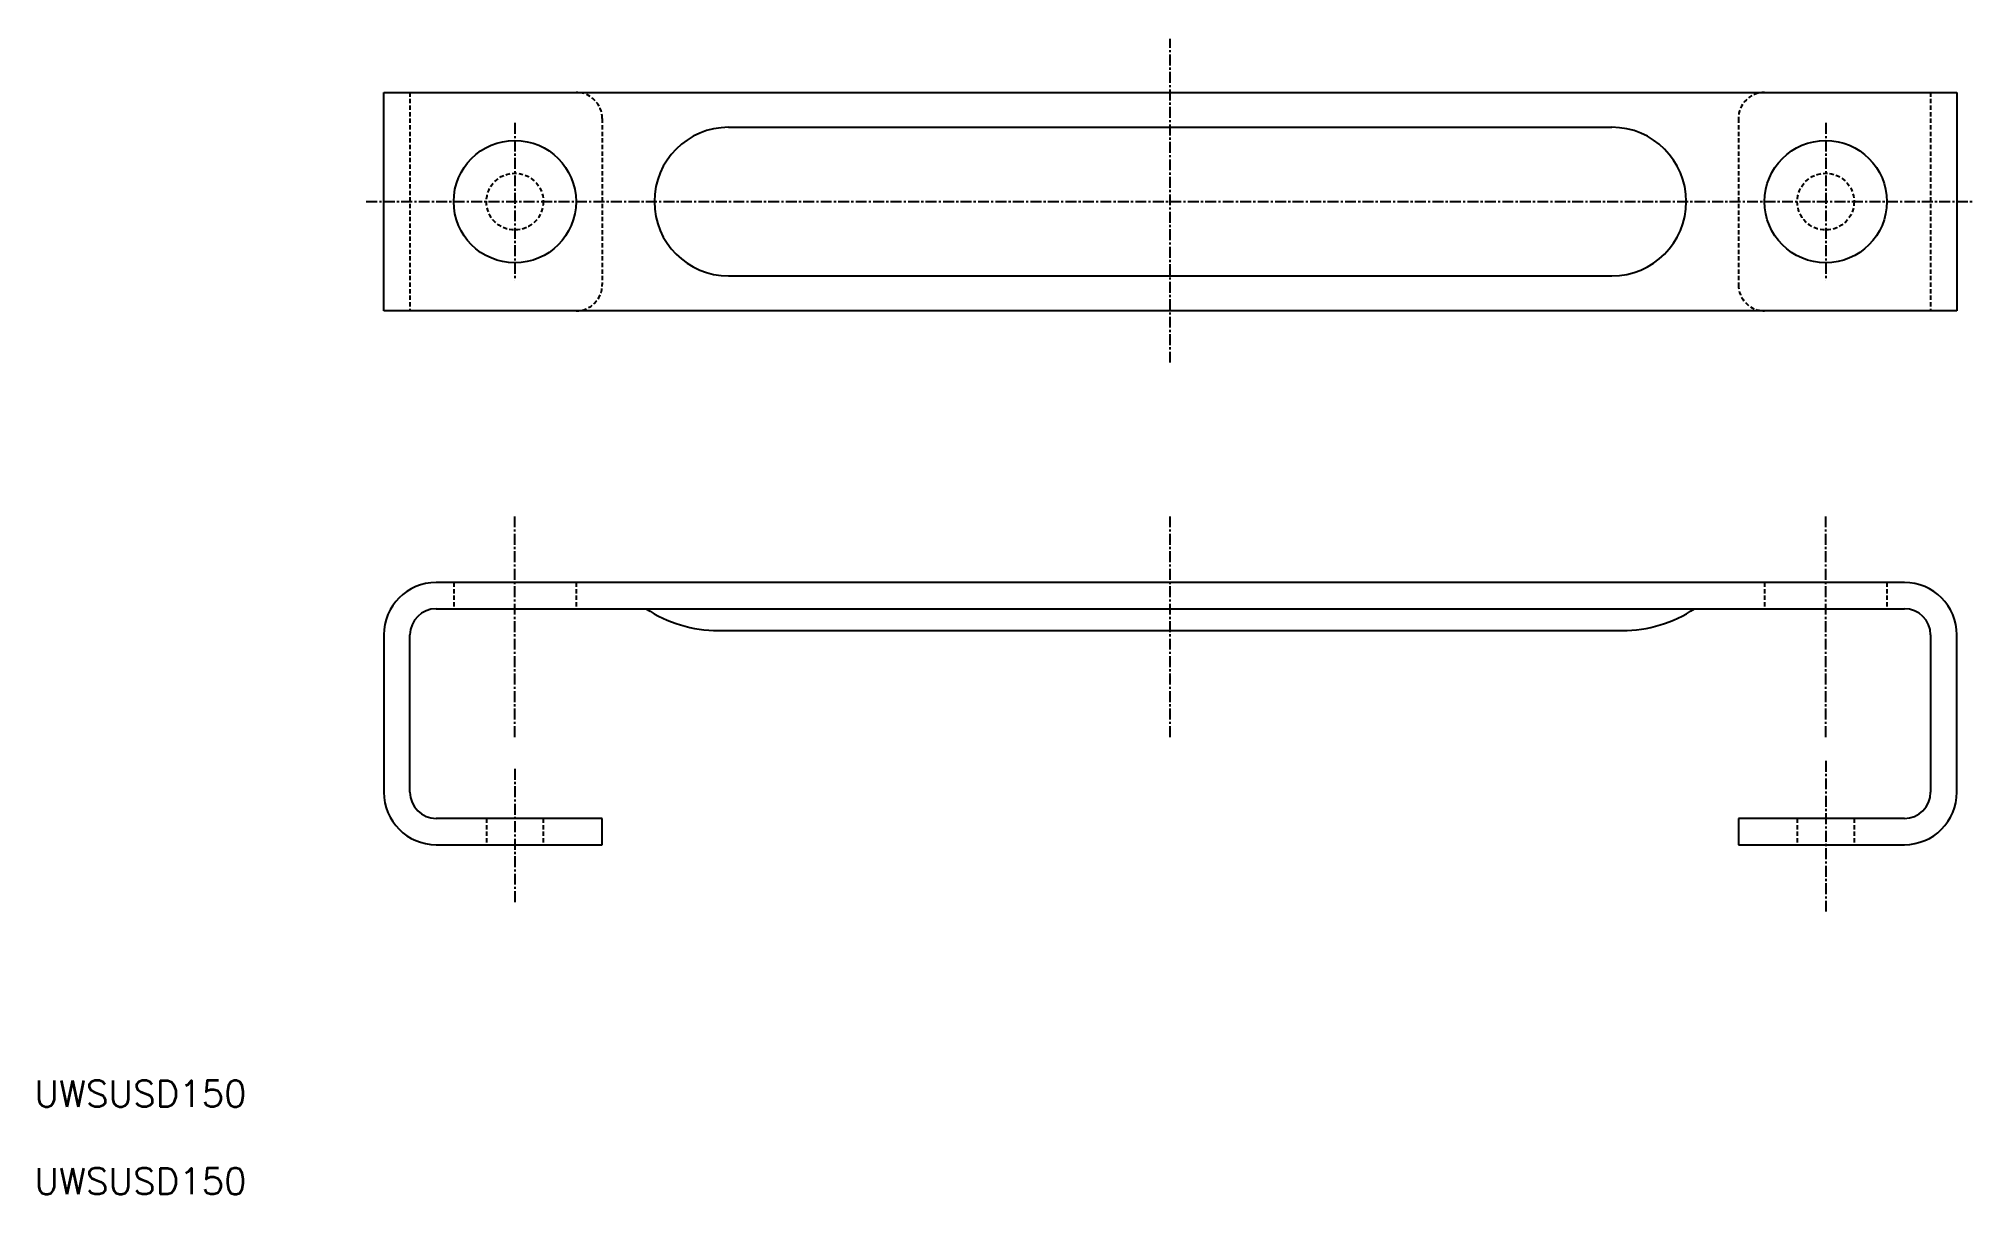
# Model space of a CAD drawing. Extents: x 11 to 232, y 10 to 142.
import ezdxf

# ---------------------------------------------------------------- set-up
doc = ezdxf.new("R2010")
doc.units = 0
doc.linetypes.add('CENTER', pattern=[2, 1.25, -0.25, 0.25, -0.25])
doc.linetypes.add('DASHED', pattern=[0.75, 0.5, -0.25])
doc.layers.get('0').update_dxf_attribs({"linetype": 'CONTINUOUS'})
doc.layers.add('CENTER', color=1, linetype='CENTER')
doc.styles.get("Standard").update_dxf_attribs({"font": 'txt.shx'})

msp = doc.modelspace()

# ---------------------------------------------------------------- linework, layer by layer
at = {"color": 7, "linetype": 'CONTINUOUS'}
for p, q in [((50, 136.08), (230, 136.08)), ((50, 111.08), (50, 136.08)), ((230, 136.08), (230, 111.08)), ((89.46, 132.08), (190.54, 132.08)), ((89.46, 115.08), (190.54, 115.08)), ((230, 111.08), (50, 111.08)), ((224, 80), (56, 80)), ((56, 77), (224, 77)), ((50, 74), (50, 56)), ((53, 56), (53, 74)), ((88.29, 74.5), (191.71, 74.5)), ((227, 74), (227, 56)), ((230, 56), (230, 74)), ((75, 53), (56, 53)), ((75, 50), (75, 53)), ((224, 53), (205, 53)), ((205, 53), (205, 50)), ((56, 50), (75, 50)), ((205, 50), (224, 50))]:
    msp.add_line(p, q, dxfattribs=at)
at = {"color": 3, "linetype": 'DASHED'}
for p, q in [((53, 136.08), (53, 111.08)), ((227, 136.08), (227, 111.08)), ((75, 133.08), (75, 114.08)), ((205, 133.08), (205, 114.08)), ((58, 80), (58, 77)), ((72, 80), (72, 77)), ((208, 80), (208, 77)), ((222, 80), (222, 77)), ((61.75, 53), (61.75, 50)), ((68.25, 53), (68.25, 50)), ((211.75, 53), (211.75, 50)), ((218.25, 53), (218.25, 50))]:
    msp.add_line(p, q, dxfattribs=at)
at = {"color": 7, "linetype": 'CONTINUOUS'}
for centre in [(65, 123.58), (215, 123.58)]:
    msp.add_circle(centre, 7, dxfattribs=at)
at = {"color": 3, "linetype": 'DASHED'}
for centre in [(65, 123.58), (215, 123.58)]:
    msp.add_circle(centre, 3.25, dxfattribs=at)
for centre, start, end in [((72, 133.08), 0, 90), ((208, 133.08), 90, 180), ((72, 114.08), 270, 0), ((208, 114.08), 180, 270)]:
    msp.add_arc(centre, 3, start, end, dxfattribs=at)
at = {"color": 7, "linetype": 'CONTINUOUS'}
for centre, radius, start, end in [((89.46, 123.58), 8.5, 90, 270), ((190.54, 123.58), 8.5, 270, 90), ((56, 74), 6, 90, 180), ((224, 74), 6, 0, 90), ((56, 74), 3, 90, 180), ((88.29, 89.5), 15, 236.4427, 270), ((191.71, 89.5), 15, 270, 303.5573), ((224, 74), 3, 0, 90), ((56, 56), 6, 180, 270), ((56, 56), 3, 180, 270), ((224, 56), 3, 270, 0), ((224, 56), 6, 270, 0)]:
    msp.add_arc(centre, radius, start, end, dxfattribs=at)
at = {"layer": 'CENTER', "color": 1, "linetype": 'CENTER'}
for p, q in [((140, 105.16), (140, 142.22)), ((65, 132.58), (65, 114.58)), ((215, 132.58), (215, 114.58)), ((48, 123.58), (232, 123.58)), ((65, 62.32), (65, 87.54)), ((140, 62.32), (140, 87.54)), ((215, 62.32), (215, 87.54)), ((65, 58.68), (65, 43.19)), ((215, 59.59), (215, 42.28))]:
    msp.add_line(p, q, dxfattribs=at)

# ---------------------------------------------------------------- texts
at = {"color": 7, "linetype": 'CONTINUOUS'}
for p in [(10, 20), (10, 10)]:
    msp.add_text('UWSUSD150', height=3, dxfattribs=at).set_placement(p)

doc.saveas('drawing.dxf')
